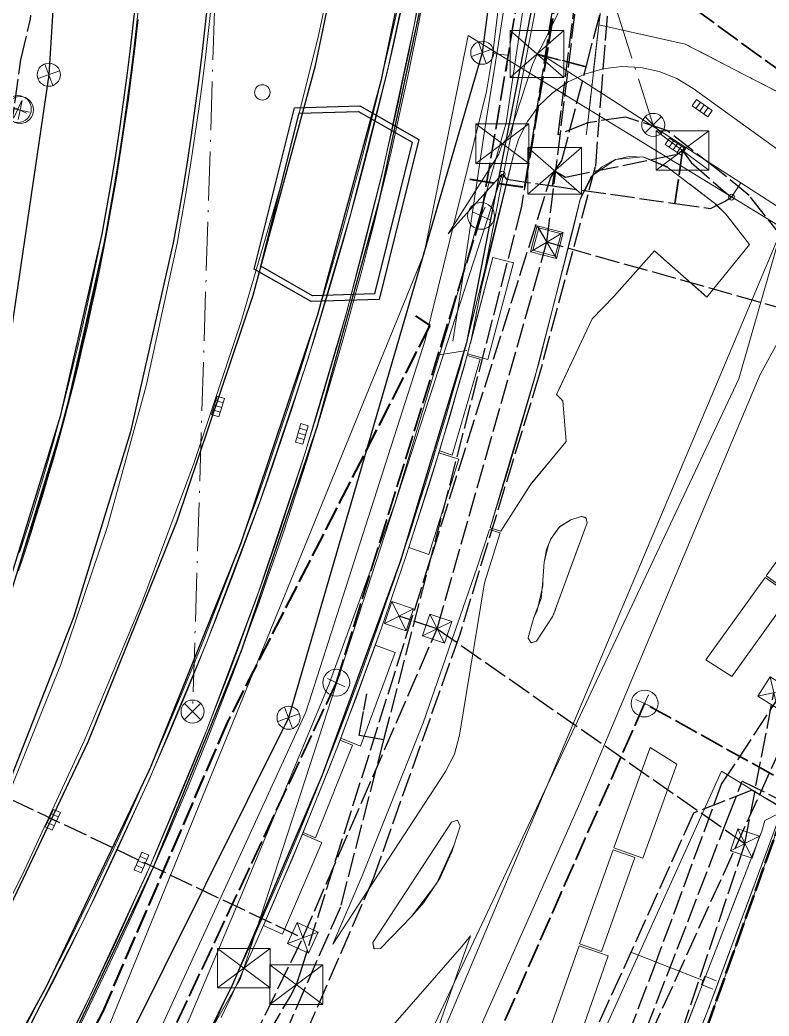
# Model space of a CAD drawing. Header units: metres. Extents: x 105014 to 106600, y 111320 to 118425.
# Drawn here: x 106064.9 to 106103.9, y 115625.7 to 115677.6 of the extents above; entities that cross this region are included whole.
import ezdxf

# ---------------------------------------------------------------- set-up
doc = ezdxf.new("R2010")
doc.units = ezdxf.units.M
doc.linetypes.add('DASHDOT', pattern=[3.556, 2.54, -0.508, 0, -0.508])
doc.linetypes.add('DASHED', pattern=[1.524, 1.27, -0.254])
for name, color, linetype, lineweight in [('00-BASE-LIMITE', 7, 'DASHED', 50), ('00-BASE-UE', 42, 'DASHED', 25), ('10-PAV-BOCACALLE', 9, 'CONTINUOUS', 13), ('10-PAV-CALZADA-BRT', 12, 'CONTINUOUS', 30), ('10-PAV-CALZADA-MIXTA', 8, 'CONTINUOUS', 30), ('10-PAV-SARDINEL', 252, 'CONTINUOUS', 13), ('20-EP-ZONA-DURA', 253, 'CONTINUOUS', 13), ('20-EP-ZONA-VERDE', 84, 'CONTINUOUS', 13), ('30-RED-ENEL-NODOS', 11, 'CONTINUOUS', 13), ('30-RED-ENEL-PROY', 1, 'DASHED', 25), ('30-RED-ETB-CAMARA', 151, 'CONTINUOUS', 13), ('30-RED-ETB-EXIST', 145, 'CONTINUOUS', 13), ('30-RED-ETB-PROY', 5, 'DASHED', 25), ('30-RED-MOVISTAR-CAMARA', 141, 'CONTINUOUS', 13), ('30-RED-MOVISTAR-PROY', 4, 'DASHED', 25), ('30-RED-VANTI-EXIST', 52, 'CONTINUOUS', 13), ('30-RED-VANTI-PROY', 2, 'DASHED', 25), ('30-RED-VANTI-RETIRO', 8, 'DASHDOT', 13), ('35-RH-ACUE-DOMICILIARIA', 152, 'CONTINUOUS', 9), ('35-RH-ACUE-MATRIZ-PJ', 150, 'DASHED', 40), ('35-RH-ACUE-MENOR-EXIST', 151, 'CONTINUOUS', 13), ('35-RH-ACUE-MENOR-PROY', 5, 'DASHED', 25), ('35-RH-ACUE-NODOS', 5, 'CONTINUOUS', 13), ('35-RH-ACUE-PJ-POZOS', 30, 'CONTINUOUS', 30), ('35-RH-PLUV-COLECTOR', 96, 'CONTINUOUS', 30), ('35-RH-PLUV-NODOS', 94, 'CONTINUOUS', 13), ('35-RH-PLUV-RETIRO', 8, 'DASHDOT', 13), ('36-RH-SAN-COLECTOR-PROY', 6, 'DASHED', 35), ('36-RH-SAN-POZOS', 216, 'CONTINUOUS', 13), ('60-PREDIAL-LOTE', 42, 'CONTINUOUS', 13)]:
    doc.layers.add(name, color=color, linetype=linetype, lineweight=lineweight)

# ---------------------------------------------------------------- blocks, each defined once
blk = doc.blocks.new('CAM_ETB_T_13')
for p, q in [((-1.375, -1.025), (1.375, 1.025)), ((-1.375, 1.025), (1.375, -1.025))]:
    blk.add_line(p, q)
blk.add_lwpolyline([(-1.375, -1.025), (1.375, -1.025), (1.375, 1.025), (-1.375, 1.025)], close=True)
blk = doc.blocks.new('CAM_ETB_T_14')
for p, q in [((-1.39, -1.22), (1.39, 1.22)), ((-1.39, 1.22), (1.39, -1.22))]:
    blk.add_line(p, q)
blk.add_lwpolyline([(-1.39, -1.22), (1.39, -1.22), (1.39, 1.22), (-1.39, 1.22)], close=True)
blk = doc.blocks.new('POSTE')
blk.add_circle((0, 0), 0.15)
blk = doc.blocks.new('CAJA_ENEL')
for p, q in [((-0.6, -0.6), (0.6, 0.6)), ((-0.6, 0.6), (0.6, -0.6))]:
    blk.add_line(p, q)
blk.add_lwpolyline([(-0.6, -0.6), (0.6, -0.6), (0.6, 0.6), (-0.6, 0.6)], close=True)
blk = doc.blocks.new('CAM_MOV_CS_276')
for p, q in [((-0.7, -0.7), (0.7, 0.7)), ((-0.7, 0.7), (0.7, -0.7))]:
    blk.add_line(p, q)
blk.add_lwpolyline([(-0.7, -0.7), (0.7, -0.7), (0.7, 0.7), (-0.7, 0.7)], close=True)
blk = doc.blocks.new('NODO_ACUE')
blk.add_circle((0, 0), 0.4)
blk = doc.blocks.new('POZO_SAN')
for p, q in [((-0.5, 0), (0.5, 0)), ((0, -0.5), (0, 0.5))]:
    blk.add_line(p, q)
blk.add_circle((0, 0), 0.7)
blk = doc.blocks.new('SUMIDERO')
for p, q in [((-0.25, -0.2), (-0.25, 0.2)), ((0, -0.2), (0, 0.2)), ((0.25, -0.2), (0.25, 0.2))]:
    blk.add_line(p, q)
blk.add_lwpolyline([(-0.5, -0.2), (0.5, -0.2), (0.5, 0.2), (-0.5, 0.2)], close=True)
blk = doc.blocks.new('POZO_PLUV')
for p, q in [((-0.42, -0.42), (0.42, 0.42)), ((-0.42, 0.42), (0.42, -0.42))]:
    blk.add_line(p, q)
blk.add_circle((0, 0), 0.6)

msp = doc.modelspace()

# ---------------------------------------------------------------- linework, layer by layer
at = {"layer": '00-BASE-LIMITE'}
msp.add_lwpolyline([(106104.6739, 115636.2779), (106100.9161, 115625.7259), (106098.2487, 115618.1665)], dxfattribs=at)
at = {"layer": '00-BASE-UE'}
msp.add_lwpolyline([(106104.6739, 115636.2779), (106100.9161, 115625.7259), (106098.2487, 115618.1665)], dxfattribs=at)
at = {"layer": '10-PAV-BOCACALLE'}
msp.add_lwpolyline([(106120.5524, 115659.1408), (106099.9757, 115673.9899), (106099.1313, 115674.4993), (106098.2148, 115674.8636), (106097.2511, 115675.0728), (106096.2661, 115675.1213), (106095.2865, 115675.0077), (106094.3387, 115674.7353), (106093.4483, 115674.3113), (106092.6394, 115673.7472), (106091.9339, 115673.0581), (106091.3507, 115672.2628), (106090.9057, 115671.3828), (106090.6109, 115670.4417), (106088.1906, 115660.7388), (106088.1906, 115660.7388), (106094.4178, 115692.7628)], dxfattribs=at)
at = {"layer": '10-PAV-CALZADA-BRT'}
for points in [[(106057.1888, 115617.9205), (106063.1668, 115628.7801), (106068.4872, 115639.9764), (106073.1313, 115651.4698), (106077.0824, 115663.2194), (106080.3265, 115675.1835), (106082.8522, 115687.3197)], [(106086.2993, 115686.7133), (106083.7311, 115674.3719), (106080.4323, 115662.2053), (106076.4144, 115650.2569), (106071.6919, 115638.5691), (106066.2814, 115627.1834), (106060.2022, 115616.1402)], [(106074.7223, 115678.5939), (106074.5711, 115677.1825), (106074.4089, 115675.7725), (106074.2351, 115674.3639), (106074.0491, 115672.9567), (106073.8507, 115671.5513), (106073.6393, 115670.1479), (106073.4147, 115668.7463), (106073.1759, 115667.3473), (106072.9227, 115665.9507), (106070.6962, 115656.0994), (106067.7327, 115646.4443), (106064.0491, 115637.0402), (106059.6664, 115627.941), (106054.6096, 115619.1984)], [(106051.6516, 115621.0691), (106056.5742, 115629.5804), (106060.8408, 115638.4388), (106064.427, 115647.5939), (106067.3124, 115656.9933), (106069.4805, 115666.5837), (106069.7287, 115667.9537), (106069.9615, 115669.3179), (106070.1809, 115670.6855), (106070.3873, 115672.0565), (106070.5813, 115673.4305), (106070.7633, 115674.8073), (106070.9335, 115676.1869), (106071.0925, 115677.5689)]]:
    msp.add_lwpolyline(points, dxfattribs=at)
at = {"layer": '10-PAV-CALZADA-MIXTA'}
for points in [[(106094.4178, 115692.7625), (106088.1906, 115660.7388), (106084.7408, 115649.3863), (106080.6735, 115638.2401), (106076.001, 115627.3337), (106070.7374, 115616.7001)], [(106066.6379, 115622.3617), (106071.8968, 115633.4406), (106076.5, 115644.8076), (106080.4318, 115656.424), (106083.6788, 115668.25), (106086.2299, 115680.2454)], [(106070.9805, 115678.8207), (106070.8303, 115677.4331), (106070.6693, 115676.0467), (106070.4967, 115674.6617), (106070.3121, 115673.2781), (106070.1151, 115671.8963), (106069.9051, 115670.5165), (106069.6817, 115669.1385), (106069.4445, 115667.7631), (106069.1931, 115666.3901), (106067.0322, 115656.9002), (106064.1674, 115647.5986), (106060.6147, 115638.5374), (106056.394, 115629.7674), (106051.5291, 115621.3378)]]:
    msp.add_lwpolyline(points, dxfattribs=at)
at = {"layer": '10-PAV-SARDINEL'}
for points in [[(106074.6843, 115624.5321), (106075.2378, 115625.6972), (106075.7844, 115626.8655), (106076.324, 115628.0371), (106076.8565, 115629.2118), (106077.3821, 115630.3897), (106077.9006, 115631.5708), (106078.4121, 115632.7549), (106078.9165, 115633.942), (106079.4138, 115635.1321), (106079.904, 115636.3252), (106080.3871, 115637.5211), (106080.863, 115638.72), (106081.3318, 115639.9216), (106081.7934, 115641.126), (106082.2478, 115642.3332), (106082.695, 115643.543), (106083.135, 115644.7555), (106083.5678, 115645.9706), (106083.9932, 115647.1882), (106084.4115, 115648.4084), (106084.8224, 115649.631), (106085.226, 115650.8561), (106085.6223, 115652.0835), (106086.0113, 115653.3133), (106086.393, 115654.5454), (106086.7673, 115655.7798), (106087.1342, 115657.0163), (106087.4937, 115658.255), (106087.8459, 115659.4959), (106088.1906, 115660.7388), (106094.4178, 115692.7625)], [(106094.6145, 115692.7261), (106088.3869, 115660.7006), (106088.3833, 115660.6853), (106088.0385, 115659.4419), (106087.686, 115658.1999), (106087.3261, 115656.96), (106086.9589, 115655.7223), (106086.5842, 115654.4868), (106086.2022, 115653.2536), (106085.8129, 115652.0227), (106085.4162, 115650.7941), (106085.0122, 115649.5679), (106084.6009, 115648.3441), (106084.1823, 115647.1228), (106083.7564, 115645.9041), (106083.3232, 115644.6879), (106082.8829, 115643.4744), (106082.4352, 115642.2633), (106081.9804, 115641.055), (106081.5184, 115639.8495), (106081.0492, 115638.6468), (106080.5728, 115637.4468), (106080.0893, 115636.2498), (106079.5986, 115635.0556), (106079.1008, 115633.8644), (106078.596, 115632.6761), (106078.084, 115631.4909), (106077.565, 115630.3088), (106077.039, 115629.1298), (106076.5059, 115627.954), (106075.9658, 115626.7813), (106075.4188, 115625.6119)], [(106064.7933, 115648.8045), (106065.1125, 115649.7613), (106065.4243, 115650.7205), (106065.7287, 115651.6821), (106066.0255, 115652.646), (106066.3149, 115653.6123), (106066.5969, 115654.5807), (106066.8713, 115655.5513), (106067.1381, 115656.5239), (106067.3975, 115657.4986), (106067.6492, 115658.4753), (106067.8935, 115659.4539), (106068.1301, 115660.4344), (106068.3591, 115661.4167), (106068.5805, 115662.4007), (106068.7943, 115663.3864), (106069.0004, 115664.3738), (106069.1989, 115665.3627), (106069.3897, 115666.3532), (106069.6414, 115667.7282), (106069.879, 115669.1055), (106070.1027, 115670.4855), (106070.313, 115671.8672), (106070.5102, 115673.2508), (106070.6951, 115674.6362), (106070.8679, 115676.0228), (106071.0291, 115677.4108), (106071.1794, 115678.8)], [(106071.1794, 115678.8), (106071.0291, 115677.4108), (106070.8679, 115676.0228), (106070.6951, 115674.6362), (106070.5102, 115673.2508), (106070.313, 115671.8672), (106070.1027, 115670.4855), (106069.879, 115669.1055), (106069.6414, 115667.7282), (106069.3897, 115666.3532), (106069.1989, 115665.3627), (106069.0004, 115664.3738), (106068.7943, 115663.3864), (106068.5805, 115662.4007), (106068.3591, 115661.4167), (106068.1301, 115660.4344), (106067.8935, 115659.4539), (106067.6492, 115658.4753), (106067.3975, 115657.4986), (106067.1381, 115656.5239), (106066.8713, 115655.5513), (106066.5969, 115654.5807), (106066.3149, 115653.6123), (106066.0255, 115652.646), (106065.7287, 115651.6821), (106065.4243, 115650.7205), (106065.1125, 115649.7613), (106064.7933, 115648.8045)], [(106064.9225, 115649.8238), (106065.2338, 115650.7815), (106065.5377, 115651.7417), (106065.8342, 115652.7041), (106066.1231, 115653.6689), (106066.4046, 115654.6358), (106066.6786, 115655.6049), (106066.9451, 115656.5761), (106067.204, 115657.5493), (106067.4554, 115658.5245), (106067.6992, 115659.5016), (106067.9355, 115660.4805), (106068.1641, 115661.4613), (106068.3852, 115662.4438), (106068.5986, 115663.428), (106068.8044, 115664.4138), (106069.0026, 115665.4012), (106069.1931, 115666.3901), (106069.4445, 115667.7631), (106069.6817, 115669.1385), (106069.9051, 115670.5165), (106070.1151, 115671.8963), (106070.3121, 115673.2781), (106070.4967, 115674.6617), (106070.6693, 115676.0467), (106070.8303, 115677.4331), (106070.9805, 115678.8207)], [(106065.2032, 115625.1071), (106065.8051, 115626.2591), (106066.3998, 115627.4148), (106066.9874, 115628.5742), (106067.5679, 115629.7371), (106068.1412, 115630.9036), (106068.7074, 115632.0736), (106069.2663, 115633.247), (106069.818, 115634.4239), (106070.3625, 115635.6041), (106070.8997, 115636.7876), (106071.4296, 115637.9745), (106071.9523, 115639.1645), (106072.4676, 115640.3578), (106072.9755, 115641.5542), (106073.4761, 115642.7537), (106073.9694, 115643.9562), (106074.4552, 115645.1618), (106074.9336, 115646.3703), (106075.4046, 115647.5817), (106075.8681, 115648.796), (106076.3241, 115650.0132), (106076.7727, 115651.2331), (106077.2137, 115652.4557), (106077.6472, 115653.681), (106078.0732, 115654.909), (106078.4917, 115656.1396), (106078.9025, 115657.3727), (106079.3058, 115658.6083), (106079.7015, 115659.8464), (106080.0895, 115661.0869), (106080.47, 115662.3297), (106080.8428, 115663.5749), (106081.2079, 115664.8223), (106081.5653, 115666.0719), (106081.9151, 115667.3238), (106082.2572, 115668.5777), (106082.5915, 115669.8337), (106082.9181, 115671.0918), (106083.237, 115672.3518), (106083.5482, 115673.6138), (106083.8516, 115674.8776), (106084.1472, 115676.1433), (106084.435, 115677.4108), (106084.715, 115678.6801)], [(106084.9105, 115678.6376), (106084.6302, 115677.3671), (106084.3421, 115676.0984), (106084.0463, 115674.8315), (106083.7426, 115673.5665), (106083.4311, 115672.3033), (106083.1119, 115671.0421), (106082.785, 115669.7829), (106082.4503, 115668.5257), (106082.1079, 115667.2706), (106081.7578, 115666.0175), (106081.4, 115664.7667), (106081.0346, 115663.5181), (106080.6614, 115662.2717), (106080.2806, 115661.0278), (106079.8922, 115659.7861), (106079.4961, 115658.5468), (106079.0924, 115657.3101), (106078.6813, 115656.0758), (106078.2624, 115654.8441), (106077.836, 115653.6149), (106077.402, 115652.3884), (106076.9606, 115651.1647), (106076.5116, 115649.9436), (106076.0552, 115648.7253), (106075.5913, 115647.5098), (106075.1198, 115646.2973), (106074.641, 115645.0876), (106074.1547, 115643.8809), (106073.6609, 115642.6773), (106073.1599, 115641.4766), (106072.6515, 115640.2791), (106072.1357, 115639.0847), (106071.6125, 115637.8936), (106071.0821, 115636.7055), (106070.5444, 115635.5209), (106069.9994, 115634.3396), (106069.4472, 115633.1616), (106068.8877, 115631.9871), (106068.321, 115630.816), (106067.7471, 115629.6484), (106067.1661, 115628.4844), (106066.5779, 115627.3239), (106065.9827, 115626.1671), (106065.3802, 115625.014)], [(106067.6195, 115624.7571), (106068.1887, 115625.9146), (106068.7508, 115627.0756), (106069.3057, 115628.24), (106069.8534, 115629.4078), (106070.3942, 115630.5793), (106070.9273, 115631.7533), (106071.4534, 115632.931), (106071.9723, 115634.1119), (106072.4838, 115635.296), (106072.9881, 115636.4832), (106073.4851, 115637.6735), (106073.9748, 115638.8668), (106074.4571, 115640.0631), (106074.932, 115641.2623), (106075.3996, 115642.4645), (106075.8598, 115643.6695), (106076.3125, 115644.8773), (106076.7578, 115646.0878), (106077.1957, 115647.3011), (106077.6261, 115648.517), (106078.049, 115649.7356), (106078.4646, 115650.9573), (106078.8723, 115652.1804), (106079.2727, 115653.4066), (106079.6655, 115654.6352), (106080.0508, 115655.8662), (106080.4285, 115657.0995), (106080.7986, 115658.3351), (106081.1611, 115659.573), (106081.5159, 115660.8131), (106081.8632, 115662.0553), (106082.2028, 115663.2997), (106082.5347, 115664.5461), (106082.859, 115665.7946), (106083.1755, 115667.045), (106083.4845, 115668.2973), (106083.7857, 115669.5515), (106084.0792, 115670.8075), (106084.3649, 115672.0654), (106084.6429, 115673.3249), (106084.9132, 115674.5862), (106085.1757, 115675.849), (106085.4304, 115677.1135), (106085.6774, 115678.3795)], [(106085.8738, 115678.3418), (106085.6266, 115677.0746), (106085.3716, 115675.8089), (106085.1088, 115674.5448), (106084.8383, 115673.2824), (106084.56, 115672.0217), (106084.274, 115670.7626), (106083.9803, 115669.5054), (106083.6788, 115668.25), (106083.3696, 115666.9965), (106083.0527, 115665.7449), (106082.7281, 115664.4952), (106082.3959, 115663.2476), (106082.0559, 115662.0021), (106081.7084, 115660.7587), (106081.3531, 115659.5174), (106080.9903, 115658.2783), (106080.6199, 115657.0415), (106080.2418, 115655.807), (106079.8562, 115654.5748), (106079.463, 115653.3451), (106079.0622, 115652.1177), (106078.6539, 115650.8929), (106078.2381, 115649.6706), (106077.8148, 115648.4509), (106077.384, 115647.2338), (106076.9457, 115646.0193), (106076.5, 115644.8076), (106076.0468, 115643.5987), (106075.5862, 115642.3925), (106075.1182, 115641.1892), (106074.6428, 115639.9889), (106074.16, 115638.7914), (106073.6699, 115637.597), (106073.1724, 115636.4056), (106072.6676, 115635.2172), (106072.1556, 115634.032), (106071.6362, 115632.85), (106071.1096, 115631.6712), (106070.5758, 115630.4956), (106070.0347, 115629.3234), (106069.4864, 115628.1544), (106068.931, 115626.9889), (106068.3684, 115625.8269), (106067.7987, 115624.6683)], [(106071.0925, 115677.5689), (106070.9335, 115676.1869), (106070.7633, 115674.8073), (106070.5813, 115673.4305), (106070.3873, 115672.0565), (106070.1809, 115670.6855), (106069.9615, 115669.3179), (106069.7287, 115667.9537), (106069.4805, 115666.5837), (106069.2899, 115665.5843), (106069.0914, 115664.5865), (106068.8852, 115663.5902), (106068.6712, 115662.5956), (106068.4495, 115661.6027), (106068.22, 115660.6115), (106067.9827, 115659.6222), (106067.7378, 115658.6347), (106067.4851, 115657.6492), (106067.2248, 115656.6657), (106066.9567, 115655.6843), (106066.681, 115654.705), (106066.3977, 115653.7278), (106066.1068, 115652.753), (106065.8082, 115651.7804), (106065.5021, 115650.8101), (106065.1884, 115649.8423), (106064.8671, 115648.877)]]:
    msp.add_lwpolyline(points, dxfattribs=at)
at = {"layer": '20-EP-ZONA-DURA'}
for points in [[(106075.4188, 115625.6119), (106075.9658, 115626.7813), (106076.5059, 115627.954), (106077.039, 115629.1298), (106077.565, 115630.3088), (106077.6091, 115630.4083), (106078.6097, 115629.9513), (106080.6537, 115634.7327), (106079.6437, 115635.1645), (106079.7515, 115635.4277), (106079.6831, 115635.2563), (106080.3217, 115634.9723), (106082.2491, 115639.8019), (106081.6001, 115640.0609), (106081.6361, 115640.154), (106082.6587, 115639.7461), (106084.4665, 115644.6217), (106083.4365, 115645.0037), (106083.7564, 115645.9041), (106084.1823, 115647.1228), (106084.6009, 115648.3441), (106085.0122, 115649.5679), (106085.2375, 115650.2518), (106085.1847, 115650.0849), (106086.2239, 115649.7277), (106087.7931, 115654.6853), (106086.7459, 115655.0167), (106086.8256, 115655.2829), (106086.7761, 115655.1121), (106087.4395, 115654.8917), (106088.8879, 115659.8859), (106088.2167, 115660.0805), (106088.2433, 115660.1769), (106089.2997, 115659.8705), (106090.6257, 115664.8987), (106089.5632, 115665.1776), (106089.5523, 115665.1805), (106088.406, 115660.7989), (106088.9435, 115663.5627), (106090.6109, 115670.4417), (106090.9057, 115671.3828), (106091.3507, 115672.2628), (106091.9339, 115673.0581), (106092.6394, 115673.7472), (106093.4483, 115674.3113), (106094.3387, 115674.7353), (106095.2865, 115675.0077), (106096.2661, 115675.1213), (106097.2511, 115675.0728), (106098.2148, 115674.8636), (106099.1313, 115674.4993), (106099.9757, 115673.9899), (106099.9757, 115673.9899), (106120.5524, 115659.1408)], [(106104.6739, 115636.2779), (106100.9161, 115625.7259), (106098.2487, 115618.1665)]]:
    msp.add_lwpolyline(points, dxfattribs=at)
for points in [[(106093.7409, 115666.6815), (106091.7167, 115658.8588), (106090.9465, 115656.1595), (106090.9097, 115656.034), (106090.2409, 115653.7949), (106090.2113, 115653.6977), (106089.4079, 115651.1177), (106089.9789, 115650.9359), (106091.5712, 115653.4335), (106093.3027, 115655.5235), (106093.3675, 115655.6017), (106093.1919, 115657.7269), (106092.8721, 115658.0453), (106093.0833, 115658.4935), (106094.7329, 115661.9929), (106095.2938, 115662.5732), (106095.8547, 115663.1533), (106097.9669, 115665.5241), (106098.644, 115664.9277), (106098.6551, 115664.9179), (106100.5482, 115663.2503), (106100.557, 115663.2425), (106100.6919, 115663.1237), (106102.9089, 115665.8689), (106101.7708, 115667.3273), (106101.6815, 115667.4417), (106101.1702, 115667.9617), (106101.0985, 115668.0181), (106099.7854, 115669.019), (106099.7792, 115669.0238), (106098.6837, 115669.858), (106098.6055, 115669.9162), (106097.431, 115670.4075), (106096.6498, 115670.4389), (106096.6465, 115670.4386), (106095.889, 115670.26), (106095.204, 115669.8852), (106094.644, 115669.3417), (106094.6423, 115669.3395), (106094.1283, 115668.3147), (106094.1014, 115668.2068), (106093.7409, 115666.6815)], [(106107.8171, 115652.1255), (106106.8461, 115652.8309), (106103.7891, 115648.6105), (106104.7603, 115647.9187), (106107.8171, 115652.1255)], [(106091.5498, 115645.1261), (106091.5554, 115645.1179), (106091.565, 115645.1208), (106091.8359, 115645.2013), (106092.6837, 115646.5089), (106092.7128, 115646.5886), (106092.9091, 115647.1263), (106093.7551, 115649.4435), (106094.4601, 115651.3747), (106094.3881, 115651.6495), (106094.1875, 115651.7075), (106094.1457, 115651.7011), (106094.1053, 115651.6915), (106093.6177, 115651.5309), (106093.0346, 115651.1774), (106092.5845, 115650.5561), (106092.5577, 115650.4966), (106092.5555, 115650.4917), (106092.4499, 115650.2497), (106092.3517, 115649.9779), (106092.2261, 115649.3245), (106092.1519, 115648.3741), (106092.0779, 115647.437), (106091.7104, 115646.4941), (106091.6861, 115646.4431), (106091.3945, 115645.3987), (106091.3912, 115645.3578), (106091.5498, 115645.1261)], [(106087.8245, 115640.3139), (106089.1263, 115648.2513), (106089.9369, 115650.8443), (106089.3775, 115651.0225), (106088.7405, 115649.0569), (106085.9325, 115640.9573), (106082.7497, 115632.9975), (106081.2207, 115629.4287), (106087.0929, 115638.4295), (106087.5569, 115639.3336), (106087.8245, 115640.3139)], [(106105.0253, 115647.6025), (106103.7307, 115648.5293), (106100.6441, 115644.2307), (106101.9983, 115643.3743), (106105.0253, 115647.6025)], [(106097.7467, 115639.6739), (106095.8459, 115634.4481), (106097.3541, 115633.9139), (106099.1309, 115638.8009), (106097.7467, 115639.6739)], [(106083.7029, 115629.2157), (106085.3131, 115630.8705), (106085.9751, 115631.6293), (106085.9809, 115631.6366), (106086.7824, 115632.8411), (106086.7894, 115632.8541), (106087.3939, 115634.171), (106087.3982, 115634.1827), (106087.5411, 115634.5983), (106087.8521, 115635.5837), (106087.7204, 115635.885), (106087.4043, 115635.7955), (106083.3143, 115629.5267), (106083.3764, 115629.1883), (106083.7029, 115629.2157)], [(106096.9437, 115633.9531), (106095.8125, 115634.3539), (106094.0741, 115629.4465), (106095.2073, 115629.0515), (106096.9437, 115633.9531)], [(106086.1773, 115623.5353), (106088.3937, 115629.8667), (106087.9417, 115629.3105), (106084.1117, 115624.9157), (106083.2156, 115623.3222), (106083.0273, 115621.5037), (106083.3219, 115618.6099), (106083.3303, 115616.5699), (106084.3229, 115618.8977), (106086.1773, 115623.5353)], [(106095.5507, 115628.8237), (106094.0411, 115629.3521), (106092.3327, 115624.4725), (106093.8329, 115623.9157), (106095.5507, 115628.8237)]]:
    msp.add_lwpolyline(points, close=True, dxfattribs=at)
at = {"layer": '20-EP-ZONA-VERDE'}
for points in [[(106086.8078, 115684.8105), (106085.4616, 115677.2716), (106083.8412, 115669.7868), (106081.9487, 115662.3662), (106079.7867, 115655.0196), (106077.3579, 115647.7568), (106074.6657, 115640.5874), (106071.7137, 115633.5211), (106068.5057, 115626.5673), (106065.0461, 115619.7351)], [(106082.0924, 115684.3097), (106080.487, 115676.7372), (106078.6007, 115669.2297), (106076.436, 115661.7977), (106073.9961, 115654.4514), (106071.2843, 115647.2011), (106068.3042, 115640.0569), (106065.0602, 115633.0286), (106061.5567, 115626.126), (106057.7985, 115619.3587)], [(106064.8097, 115623.9373), (106068.3632, 115630.9025), (106071.6571, 115637.9942), (106074.6869, 115645.2027), (106077.4484, 115652.5182), (106079.9379, 115659.9307), (106082.1519, 115667.43), (106084.0875, 115675.006), (106085.7419, 115682.6483)], [(106057.3936, 115623.4217), (106061.0049, 115630.0942), (106064.2326, 115636.9605), (106067.0663, 115643.9985), (106069.497, 115651.1857), (106071.5169, 115658.4989), (106073.1195, 115665.9145), (106073.3729, 115667.3125), (106073.6119, 115668.7137), (106073.8371, 115670.1171), (106074.0487, 115671.5225), (106074.2473, 115672.9297), (106074.4335, 115674.3385), (106074.6075, 115675.7489), (106074.7699, 115677.1605), (106074.9211, 115678.5733)]]:
    msp.add_lwpolyline(points, dxfattribs=at)
for points in [[(106098.6841, 115669.8585), (106101.0985, 115668.0181), (106101.6815, 115667.4417), (106102.9089, 115665.8689), (106100.6919, 115663.1237), (106097.9669, 115665.5241), (106095.8547, 115663.1533), (106094.7329, 115661.9929), (106092.8721, 115658.0453), (106093.1919, 115657.7269), (106093.3675, 115655.6017), (106091.4935, 115653.3397), (106089.9789, 115650.9359), (106089.4079, 115651.1177), (106091.9264, 115659.615), (106094.1009, 115668.2069), (106094.758, 115669.4783), (106095.943, 115670.2804), (106097.3672, 115670.4184), (106098.6841, 115669.8585)], [(106090.6257, 115664.8987), (106089.2997, 115659.8705), (106088.2433, 115660.1769), (106089.5523, 115665.1805), (106090.6257, 115664.8987)], [(106088.8879, 115659.8859), (106087.4395, 115654.8917), (106086.7761, 115655.1121), (106088.2167, 115660.0805), (106088.8879, 115659.8859)], [(106087.7931, 115654.6853), (106086.2239, 115649.7277), (106085.1847, 115650.0849), (106086.7459, 115655.0167), (106087.7931, 115654.6853)], [(106107.8171, 115652.1255), (106104.7603, 115647.9187), (106103.7891, 115648.6105), (106106.8461, 115652.8309), (106107.8171, 115652.1255)], [(106094.4601, 115651.3747), (106092.6837, 115646.5089), (106091.8359, 115645.2013), (106091.5391, 115645.1299), (106091.3945, 115645.3987), (106091.6861, 115646.4431), (106091.8599, 115646.8081), (106092.1519, 115648.0987), (106092.1519, 115648.3741), (106092.2261, 115649.3245), (106092.4499, 115650.2497), (106092.5845, 115650.5561), (106093.0022, 115651.1483), (106093.6177, 115651.5309), (106094.1053, 115651.6915), (106094.1457, 115651.7011), (106094.1875, 115651.7075), (106094.4187, 115651.6188), (106094.4601, 115651.3747)], [(106089.9369, 115650.8443), (106089.1263, 115648.2513), (106087.8245, 115640.3139), (106087.557, 115639.3337), (106087.0929, 115638.4295), (106081.2207, 115629.4287), (106082.7497, 115632.9975), (106085.9325, 115640.9573), (106088.7405, 115649.0569), (106089.3775, 115651.0225), (106089.9369, 115650.8443)], [(106105.0253, 115647.6025), (106101.9983, 115643.3743), (106100.6441, 115644.2307), (106103.7307, 115648.5293), (106105.0253, 115647.6025)], [(106084.4665, 115644.6217), (106082.6587, 115639.7461), (106081.6369, 115640.1537), (106083.4365, 115645.0037), (106084.4665, 115644.6217)], [(106082.2491, 115639.8019), (106080.3217, 115634.9723), (106079.6831, 115635.2563), (106081.6001, 115640.0609), (106082.2491, 115639.8019)], [(106099.1309, 115638.8009), (106097.3541, 115633.9139), (106095.8459, 115634.4481), (106097.7467, 115639.6739), (106099.1309, 115638.8009)], [(106087.8521, 115635.5837), (106087.5411, 115634.5983), (106086.6453, 115632.604), (106085.3131, 115630.8705), (106083.7029, 115629.2157), (106083.3674, 115629.1948), (106083.3143, 115629.5267), (106087.4043, 115635.7955), (106087.7204, 115635.885), (106087.8521, 115635.5837)], [(106080.6537, 115634.7327), (106078.6097, 115629.9513), (106077.6091, 115630.4083), (106079.6437, 115635.1645), (106080.6537, 115634.7327)], [(106096.9437, 115633.9531), (106095.2073, 115629.0515), (106094.0741, 115629.4465), (106095.8125, 115634.3539), (106096.9437, 115633.9531)], [(106086.1773, 115623.5353), (106084.3229, 115618.8977), (106083.3303, 115616.5699), (106083.3219, 115618.6099), (106083.0273, 115621.5037), (106083.2156, 115623.3223), (106084.1117, 115624.9157), (106087.9417, 115629.3105), (106088.3937, 115629.8667), (106086.1773, 115623.5353)], [(106095.5507, 115628.8237), (106093.8329, 115623.9157), (106092.3327, 115624.4725), (106094.0411, 115629.3521), (106095.5507, 115628.8237)]]:
    msp.add_lwpolyline(points, close=True, dxfattribs=at)
at = {"layer": '30-RED-ENEL-PROY'}
for points in [[(106092.3735, 115665.9953), (106095.8875, 115694.5777)], [(106086.6573, 115645.8589), (106092.3735, 115665.9953)], [(106043.8301, 115646.7781), (106079.6659, 115629.7637)], [(106086.6573, 115645.8589), (106084.6677, 115646.5115)], [(106079.6659, 115629.7637), (106086.6573, 115645.8589)], [(106086.6573, 115645.8589), (106102.6797, 115634.6785)], [(106102.6797, 115634.6785), (106104.1841, 115642.5283)], [(106102.6795, 115634.6785), (106098.1059, 115621.0757)], [(106068.9837, 115607.9495), (106079.6659, 115629.7637)]]:
    msp.add_lwpolyline(points, dxfattribs=at)
at = {"layer": '30-RED-ETB-EXIST'}
for points in [[(106091.854, 115675.777), (106092.126, 115676.216), (106097.418, 115687.045)], [(106090.05, 115671.11), (106090.411, 115671.526), (106091.623, 115675.226), (106091.854, 115675.777)], [(106091.854, 115675.777), (106092.422, 115675.538), (106099.555, 115670.943), (106099.429, 115670.749)], [(106090.043, 115669.52), (106087.231, 115666.41), (106089.865, 115670.556), (106090.05, 115671.11)], [(106099.429, 115670.749), (106099.555, 115670.943), (106102.457, 115669.073), (106101.977, 115668.327)], [(106076.589, 115628.185), (106076.777, 115628.752), (106089.958, 115669.261), (106090.043, 115669.52)], [(106101.977, 115668.327), (106102.457, 115669.073), (106116.993, 115659.707), (106117.271, 115655.999)], [(106057.662, 115595.036), (106057.975, 115595.502), (106076.401, 115627.619), (106076.589, 115628.185)]]:
    msp.add_lwpolyline(points, dxfattribs=at)
at = {"layer": '30-RED-ETB-PROY'}
for points in [[(106091.854, 115675.777), (106094.414, 115675.112), (106097.445, 115686.791)], [(106092.775, 115669.697), (106093.149, 115670.237), (106094.414, 115675.112), (106091.854, 115675.777)], [(106092.775, 115669.697), (106092.663, 115668.913), (106099.035, 115667.999), (106099.429, 115670.749)], [(106092.775, 115669.697), (106093.344, 115669.359), (106099.12, 115670.565), (106099.429, 115670.749)], [(106099.429, 115670.749), (106099.035, 115667.999), (106100.891, 115667.732), (106101.614, 115668.091), (106101.977, 115668.327)], [(106099.429, 115670.749), (106099.883, 115670.136), (106101.545, 115668.675), (106101.977, 115668.327)], [(106079.328, 115627.328), (106079.526, 115627.912), (106092.557, 115669.313), (106092.775, 115669.697)], [(106090.043, 115669.52), (106090.26, 115669.258), (106092.663, 115668.913), (106092.775, 115669.697)], [(106059.959, 115593.988), (106060.171, 115594.482), (106079.016, 115626.736), (106079.328, 115627.328)]]:
    msp.add_lwpolyline(points, dxfattribs=at)
at = {"layer": '30-RED-MOVISTAR-PROY'}
for points in [[(106113.7481, 115659.95), (106092.3635, 115665.9811)], [(106078.2457, 115581.6845), (106113.7481, 115659.95)]]:
    msp.add_lwpolyline(points, dxfattribs=at)
at = {"layer": '30-RED-VANTI-EXIST'}
for points in [[(106096.1657, 115686.4368), (106095.0715, 115677.3011)], [(106095.0715, 115677.3011), (106094.4917, 115672.1993)], [(106122.8854, 115661.384), (106109.0119, 115671.4201), (106099.5721, 115676.2881), (106095.0715, 115677.3011)], [(106094.4917, 115672.1993), (106094.4091, 115671.5673)], [(106088.5836, 115603.053), (106090.5447, 115606.0793), (106095.1201, 115613.0773), (106099.3423, 115624.4329), (106103.5545, 115635.3219), (106103.7205, 115635.8711), (106105.1357, 115636.5773), (106105.155, 115636.6089)], [(106105.5859, 115636.3905), (106104.4291, 115635.9209), (106100.7373, 115625.9515), (106096.2693, 115614.7351), (106095.4597, 115612.7907), (106092.0811, 115607.1239), (106088.3197, 115600.9019), (106087.8128, 115601.2007)]]:
    msp.add_lwpolyline(points, dxfattribs=at)
at = {"layer": '30-RED-VANTI-PROY'}
for points in [[(106094.4917, 115672.1993), (106092.9471, 115671.5707), (106095.0458, 115687.9525)], [(106064.4707, 115671.7026), (106064.9923, 115675.4675), (106065.4865, 115677.6081), (106065.5138, 115677.8036)], [(106116.7489, 115657.0654), (106105.6453, 115664.9521), (106102.8927, 115668.4183), (106101.1877, 115669.8145), (106098.6097, 115671.7981), (106096.4717, 115672.4971), (106094.4917, 115672.1993)], [(106085.2509, 115597.9099), (106087.7643, 115603.5491), (106092.6309, 115614.3857), (106093.8737, 115617.5215), (106097.9149, 115628.1395), (106101.4657, 115637.7643), (106106.3301, 115645.1449)], [(106088.5836, 115603.053), (106091.0975, 115609.1125), (106093.9753, 115616.0055), (106095.0581, 115618.6137), (106097.5091, 115624.9177), (106101.7709, 115635.9651), (106102.5381, 115637.9299), (106105.155, 115636.6089)]]:
    msp.add_lwpolyline(points, dxfattribs=at)
at = {"layer": '30-RED-VANTI-RETIRO'}
for points in [[(106096.1657, 115686.4368), (106095.0715, 115677.3011)], [(106095.0715, 115677.3011), (106094.4917, 115672.1993)], [(106122.8854, 115661.384), (106109.0119, 115671.4201), (106099.5721, 115676.2881), (106095.0715, 115677.3011)], [(106094.4917, 115672.1993), (106094.4091, 115671.5673)], [(106088.5836, 115603.053), (106090.5447, 115606.0793), (106095.1201, 115613.0773), (106099.3423, 115624.4329), (106103.5545, 115635.3219), (106103.7205, 115635.8711), (106105.1357, 115636.5773), (106105.155, 115636.6089)], [(106105.5859, 115636.3905), (106104.4291, 115635.9209), (106100.7373, 115625.9515), (106096.2693, 115614.7351), (106095.4597, 115612.7907), (106092.0811, 115607.1239), (106088.3197, 115600.9019), (106087.8128, 115601.2007)]]:
    msp.add_lwpolyline(points, dxfattribs=at)
at = {"layer": '35-RH-ACUE-DOMICILIARIA'}
for points in [[(106100.5064, 115627.5525), (106096.7341, 115629.0104)], [(106101.009, 115627.0946), (106100.4182, 115627.3408), (106100.5947, 115627.7642), (106101.1854, 115627.518)]]:
    msp.add_lwpolyline(points, dxfattribs=at)
at = {"layer": '35-RH-ACUE-MATRIZ-PJ'}
for points in [[(106088.3523, 115669.2555), (106091.2283, 115668.8468), (106093.2815, 115681.2684)], [(106085.5284, 115662.1472), (106086.2811, 115661.6428), (106075.7397, 115641.0131), (106069.2346, 115625.8922), (106062.0271, 115612.0321), (106060.0123, 115608.1575), (106050.2889, 115593.9159), (106043.6118, 115584.9729), (106041.2357, 115581.8805)]]:
    msp.add_lwpolyline(points, dxfattribs=at)
at = {"layer": '35-RH-ACUE-MENOR-EXIST'}
for points in [[(106092.21, 115559.86), (106051.9336, 115570.2856), (106049.1367, 115582.0593), (106055.1257, 115590.3796), (106057.7833, 115594.2454), (106061.5161, 115600.8048), (106067.3449, 115612.1428), (106073.1428, 115624.0939), (106076.4895, 115632.036), (106081.0313, 115642.989), (106084.4744, 115652.4101), (106087.2778, 115661.7933), (106090.2407, 115672.1949), (106091.3027, 115679.3652), (106091.5923, 115682.0019), (106093.0734, 115693.9871), (106094.1048, 115704.2344), (106094.4909, 115717.3211), (106094.7169, 115726.6058), (106095.2961, 115743.409), (106095.5213, 115752.7659), (106095.9073, 115762.8256), (106096.0038, 115772.8255)], [(106093.4, 115708.43), (106090.2623, 115681.7675), (106089.56, 115675.8)], [(106095.81, 115695.23), (106092.2908, 115688.646), (106091.55, 115687.26), (106090.6805, 115681.6984), (106089.7554, 115675.7805), (106089.18, 115672.1)], [(106089.56, 115675.8), (106089.23, 115673.82)], [(106089.56, 115675.8), (106089.96, 115675.76)], [(106089.96, 115675.76), (106090.35, 115675.71), (106090.27, 115674.92)], [(106089.23, 115673.82), (106086.03, 115660.88)], [(106067.18, 115580.92), (106067.32, 115580.87), (106068.359, 115583.1541), (106082.34, 115613.89), (106101.85, 115660.16), (106106.75, 115671.78)], [(106089.18, 115672.1), (106087.8977, 115663.5915), (106087.48, 115660.82)], [(106092.21, 115559.86), (106093.8252, 115568.2947), (106085.1184, 115576.252), (106068.8364, 115580.3365), (106078.922, 115603.329), (106087.9766, 115623.0304), (106094.081, 115636.7706), (106103.4741, 115659.0934), (106104.5743, 115661.1227), (106107.4166, 115661.5389), (106118.4608, 115659.6097), (106160.594, 115633.49), (106164.9316, 115631.0255), (106168.8439, 115628.9009), (106171.2253, 115628.476), (106179.3901, 115626.8613), (106187.1296, 115625.9265)], [(106086.03, 115660.88), (106079.82, 115641.52), (106068.28, 115616.36), (106061.54, 115604.73), (106055.26, 115594.68)], [(106086.7684, 115660.1222), (106088.2023, 115660.3459)], [(106101.45, 115638.45), (106075.3976, 115580.7598)], [(106131.67, 115619.95), (106101.45, 115638.45)]]:
    msp.add_lwpolyline(points, dxfattribs=at)
at = {"layer": '35-RH-ACUE-MENOR-PROY'}
for points in [[(106100.246, 115775.258), (106100.0242, 115735.922), (106099.2396, 115725.5443), (106099.1892, 115719.0635), (106099.0758, 115718.0358), (106096.653, 115696.0768), (106096.4509, 115689.9056), (106095.2274, 115674.2401), (106094.8885, 115669.9121), (106091.9715, 115659.0727), (106087.8139, 115645.5004), (106083.3406, 115632.8972), (106079.1934, 115623.3474), (106074.182, 115614.0878), (106069.2824, 115605.5963), (106060.9608, 115592.5533), (106058.9866, 115588.9599), (106054.5101, 115580.8154), (106053.6004, 115579.1562), (106051.2455, 115576.3533), (106050.7692, 115575.5472), (106050.937, 115574.5123)], [(106094.5195, 115690.0842), (106091.612, 115671.4576), (106091.0465, 115667.8347), (106083.8704, 115640.0716), (106081.6206, 115631.3697), (106078.8935, 115625.1283)], [(106083.8704, 115640.0716), (106082.6032, 115640.3023), (106082.8428, 115641.618), (106082.9973, 115642.4667)], [(106104.7661, 115636.4288), (106103.0427, 115637.4467), (106099.9995, 115636.2592), (106083.4645, 115599.5462), (106075.3448, 115582.0638)]]:
    msp.add_lwpolyline(points, dxfattribs=at)
at = {"layer": '35-RH-ACUE-PJ-POZOS'}
for points in [[(106077.1321, 115664.5798), (106079.2359, 115672.9834), (106082.6362, 115673.0799), (106085.7103, 115671.3304), (106083.6305, 115662.9941), (106080.0947, 115662.8937), (106077.1321, 115664.5798)], [(106077.4784, 115664.7279), (106079.4717, 115672.69), (106082.5608, 115672.7777), (106085.3641, 115671.1822), (106083.3945, 115663.2875), (106080.1701, 115663.196), (106077.4784, 115664.7279)]]:
    msp.add_lwpolyline(points, close=True, dxfattribs=at)
at = {"layer": '35-RH-PLUV-COLECTOR'}
for points in [[(106068.2812, 115704.3677), (106066.4419, 115674.6976)], [(106068.2812, 115704.3677), (106066.4419, 115674.6976)], [(106092.7179, 115704.1824), (106089.0052, 115675.8438)], [(106092.7179, 115704.1824), (106089.0052, 115675.8438)], [(106089.0052, 115675.8438), (106078.92, 115641.223)], [(106089.0052, 115675.8438), (106078.92, 115641.223)], [(106066.4419, 115674.6976), (106063.7943, 115656.7668)], [(106066.4419, 115674.6976), (106063.7943, 115656.7668)], [(106078.92, 115641.223), (106061.6323, 115606.5438)], [(106078.92, 115641.223), (106061.6323, 115606.5438)]]:
    msp.add_lwpolyline(points, dxfattribs=at)
at = {"layer": '35-RH-PLUV-RETIRO'}
for points in [[(106078.7191, 115794.9417), (106073.9227, 115641.5465)], [(106097.9089, 115672.0741), (106091.1255, 115693.3404)]]:
    msp.add_lwpolyline(points, dxfattribs=at)
at = {"layer": '36-RH-SAN-COLECTOR-PROY'}
for points in [[(106088.9433, 115667.3519), (106091.7744, 115684.1571)], [(106128.18, 115657.67), (106091.7744, 115684.1571)], [(106081.4038, 115643.0485), (106088.9433, 115667.3519)], [(106065.9885, 115610.1773), (106081.4038, 115643.0485)], [(106097.4531, 115641.9641), (106070.9425, 115581.7739)], [(106105.5021, 115637.4971), (106097.4531, 115641.9641)]]:
    msp.add_lwpolyline(points, dxfattribs=at)
at = {"layer": '60-PREDIAL-LOTE'}
msp.add_lwpolyline([(106067.3849, 115584.6414), (106065.0116, 115584.0005), (106060.522, 115584.6506), (106053.4387, 115585.6764), (106057.1885, 115594.8635), (106085.9728, 115665.3856), (106088.2671, 115676.7339), (106104.6165, 115666.729), (106102.3516, 115658.873), (106070.1911, 115590.5988), (106067.3849, 115584.6414)], close=True, dxfattribs=at)

# ---------------------------------------------------------------- block references
at = {"layer": '30-RED-ENEL-NODOS'}
for p, rotation in [((106092.3733, 115665.9952), 75.2), ((106084.6676, 115646.5114), 71.3), ((106086.6573, 115645.859), 71.3), ((106104.184, 115642.5283), 57.6), ((106104.184, 115642.5283), 57.6), ((106102.6794, 115634.6785), 71.3), ((106102.6796, 115634.6786), 71.3), ((106079.6659, 115629.7636), 65.6)]:
    msp.add_blockref('CAJA_ENEL', p, dxfattribs=dict(at, rotation=rotation))
at = {"layer": '30-RED-ETB-CAMARA'}
for name, p in [('CAM_ETB_T_14', (106091.854, 115675.777)), ('CAM_ETB_T_13', (106090.05, 115671.11)), ('CAM_ETB_T_13', (106099.429, 115670.749)), ('CAM_ETB_T_14', (106092.775, 115669.697)), ('POSTE', (106090.043, 115669.52)), ('POSTE', (106101.977, 115668.327)), ('CAM_ETB_T_13', (106076.589, 115628.185)), ('CAM_ETB_T_13', (106079.328, 115627.328))]:
    msp.add_blockref(name, p, dxfattribs=at)
at = {"layer": '30-RED-MOVISTAR-CAMARA', "rotation": 75.4}
msp.add_blockref('CAM_MOV_CS_276', (106092.3635, 115665.981), dxfattribs=at)
at = {"layer": '35-RH-ACUE-NODOS', "rotation": 73.8}
msp.add_blockref('NODO_ACUE', (106077.5565, 115673.7813), dxfattribs=at)
at = {"layer": '35-RH-PLUV-NODOS'}
for name, p, rotation in [('POZO_PLUV', (106089.0052, 115675.8438), 245), ('POZO_PLUV', (106089.0052, 115675.8438), 245), ('POZO_PLUV', (106066.4419, 115674.6976), 245), ('POZO_PLUV', (106066.4419, 115674.6976), 245), ('SUMIDERO', (106100.4484, 115672.9638), 325.3), ('SUMIDERO', (106099.0502, 115670.9594), 326), ('SUMIDERO', (106099.0502, 115670.9594), 326), ('SUMIDERO', (106075.248, 115657.4331), 72.3), ('SUMIDERO', (106075.248, 115657.4331), 72.3), ('SUMIDERO', (106075.248, 115657.4331), 72.3), ('SUMIDERO', (106079.6127, 115655.9993), 253.2), ('SUMIDERO', (106079.6127, 115655.9993), 253.2), ('SUMIDERO', (106079.6127, 115655.9993), 253.2), ('POZO_PLUV', (106078.92, 115641.223), 245), ('POZO_PLUV', (106078.92, 115641.223), 245), ('SUMIDERO', (106066.6513, 115635.9142), 64.9), ('SUMIDERO', (106066.6513, 115635.9142), 64.9), ('SUMIDERO', (106066.6513, 115635.9142), 64.9), ('SUMIDERO', (106071.2725, 115633.692), 246.4), ('SUMIDERO', (106071.2725, 115633.692), 246.4), ('SUMIDERO', (106071.2725, 115633.692), 246.4)]:
    msp.add_blockref(name, p, dxfattribs=dict(at, rotation=rotation))
for p in [(106097.9046, 115672.0878), (106073.9227, 115641.5465), (106073.9227, 115641.5465)]:
    msp.add_blockref('POZO_PLUV', p, dxfattribs=at)
at = {"layer": '36-RH-SAN-POZOS'}
for p, rotation in [((106064.83, 115672.91), 245), ((106064.9481, 115672.8621), 168), ((106088.9433, 115667.3519), 245), ((106081.4038, 115643.0485), 245), ((106097.4531, 115641.9641), 245)]:
    msp.add_blockref('POZO_SAN', p, dxfattribs=dict(at, rotation=rotation))

doc.saveas('drawing.dxf')
